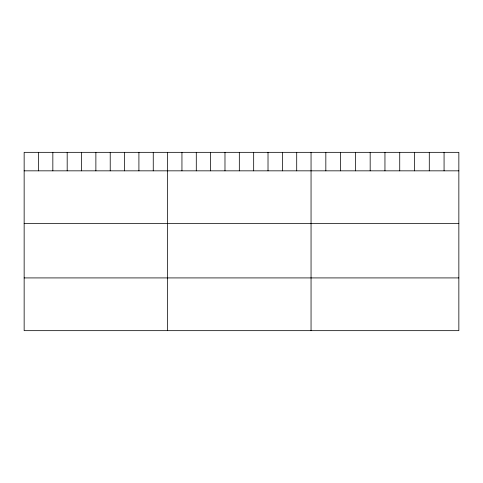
<?xml version="1.0" encoding="UTF-8"?>
<svg xmlns="http://www.w3.org/2000/svg" width="483" height="483" viewBox="0 0 483 483"><rect width="100%" height="100%" fill="white"/><g stroke="black" fill="none" stroke-linecap="round" stroke-linejoin="round"><path stroke-width="0.72" d="M458.85 170.837L458.85 330.662L24.15 330.662L24.15 152.338L458.85 152.338L458.85 170.837L24.15 170.837M24.15 223.581L458.85 223.581M24.15 277.918L458.85 277.918M444.07 152.338L444.07 170.837M429.29 152.338L429.29 170.837M414.511 152.338L414.511 170.837M399.731 152.338L399.731 170.837M384.951 152.338L384.951 170.837M370.171 152.338L370.171 170.837M355.391 152.338L355.391 170.837M340.612 152.338L340.612 170.837M325.832 152.338L325.832 170.837M311.052 152.338L311.052 330.662M296.707 152.338L296.707 170.837M282.362 152.338L282.362 170.837M268.017 152.338L268.017 170.837M253.672 152.338L253.672 170.837M239.326 152.338L239.326 170.837M224.981 152.338L224.981 170.837M210.636 152.338L210.636 170.837M196.291 152.338L196.291 170.837M181.946 152.338L181.946 170.837M167.601 152.338L167.601 330.662M153.256 152.338L153.256 170.837M138.911 152.338L138.911 170.837M124.566 152.338L124.566 170.837M110.221 152.338L110.221 170.837M95.876 152.338L95.876 170.837M81.53 152.338L81.53 170.837M67.185 152.338L67.185 170.837M52.84 152.338L52.84 170.837M38.495 152.338L38.495 170.837"/></g></svg>
